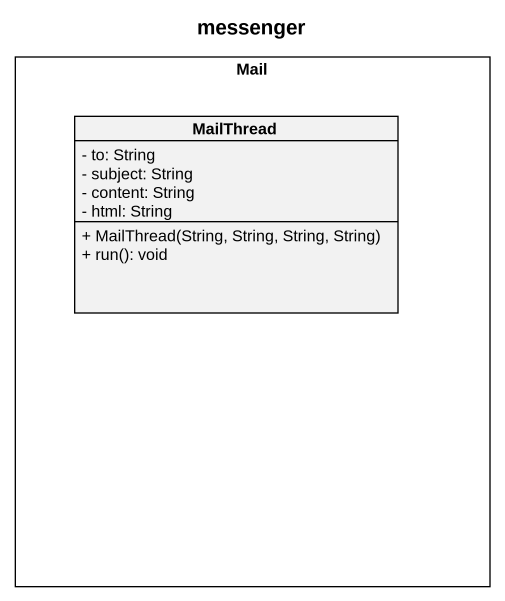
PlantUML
@startuml
title messenger
hide circle
hide empty members
skinparam classAttributeIconSize 0
rectangle Mail {
  class MailThread {
    - to: String
    - subject: String
    - content: String
    - html: String
    + MailThread(String, String, String, String)
    + run(): void
  }
}
@enduml
